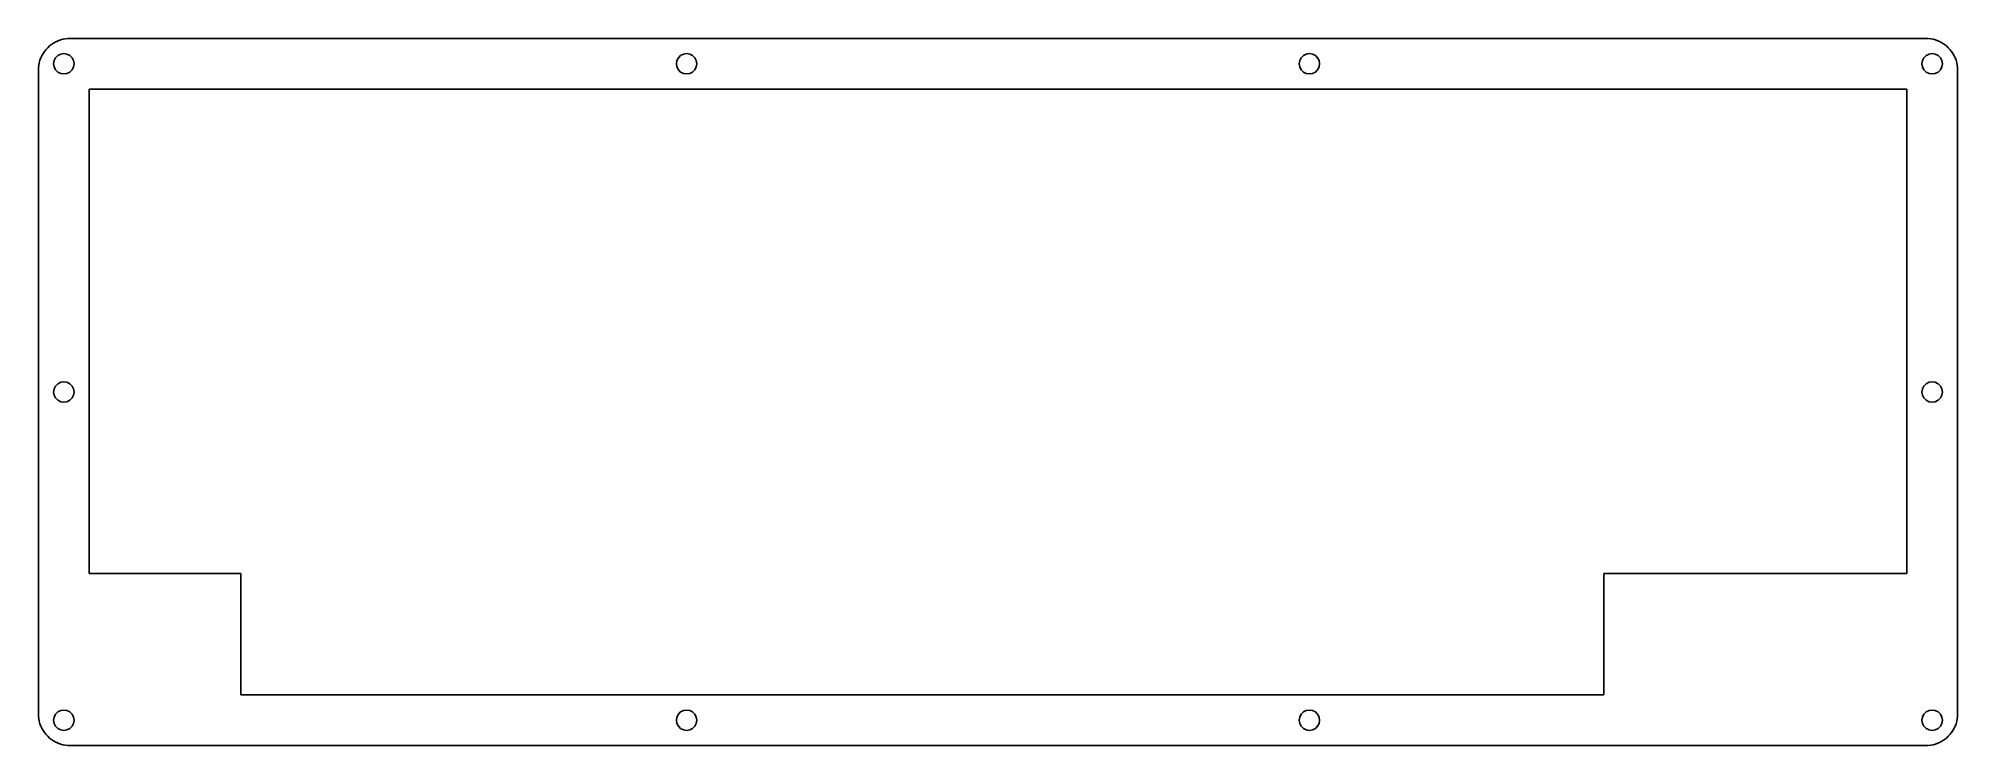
# Model space of a CAD drawing. Extents: x 0 to 302, y 0 to 111.
import ezdxf

# ---------------------------------------------------------------- set-up
doc = ezdxf.new("R2010")
doc.units = 0
doc.layers.get('0').update_dxf_attribs({"linetype": 'CONTINUOUS'})

msp = doc.modelspace()

# ---------------------------------------------------------------- linework, layer by layer
at = {"color": 0}
for p, q in [((0.475424, 108.296), (0.63941, 108.653)), ((0.63941, 108.653), (0.830957, 108.996)), ((0.830957, 108.996), (1.05006, 109.321)), ((1.05006, 109.321), (1.2926, 109.63)), ((1.2926, 109.63), (1.55994, 109.918)), ((1.55994, 109.918), (1.84795, 110.185)), ((1.84795, 110.185), (2.15663, 110.428)), ((2.15663, 110.428), (2.48185, 110.647)), ((2.48185, 110.647), (2.82498, 110.839)), ((3.15295, 108.678), (2.80017, 108.325)), ((2.82498, 110.839), (3.18189, 111.002)), ((3.6008, 108.904), (3.15295, 108.678)), ((3.18189, 111.002), (3.54983, 111.139)), ((3.54983, 111.139), (3.9274, 111.245)), ((4.09554, 108.982), (3.6008, 108.904)), ((3.9274, 111.245), (4.3119, 111.321)), ((4.58886, 108.904), (4.09554, 108.982)), ((4.3119, 111.321), (4.70186, 111.368)), ((5.03534, 108.678), (4.58886, 108.904)), ((4.70186, 111.368), (5.09598, 111.383)), ((5.38949, 108.325), (5.03534, 108.678)), ((5.09598, 111.383), (296.846, 111.383)), ((101.071, 108.678), (100.718, 108.325)), ((101.517, 108.904), (101.071, 108.678)), ((102.012, 108.982), (101.517, 108.904)), ((102.507, 108.904), (102.012, 108.982)), ((102.952, 108.678), (102.507, 108.904)), ((103.306, 108.325), (102.952, 108.678)), ((198.989, 108.678), (198.635, 108.325)), ((199.434, 108.904), (198.989, 108.678)), ((199.93, 108.982), (199.434, 108.904)), ((200.423, 108.904), (199.93, 108.982)), ((200.87, 108.678), (200.423, 108.904)), ((201.224, 108.325), (200.87, 108.678)), ((296.905, 108.678), (296.551, 108.325)), ((296.846, 111.383), (297.239, 111.368)), ((297.352, 108.904), (296.905, 108.678)), ((297.239, 111.368), (297.629, 111.321)), ((297.846, 108.982), (297.352, 108.904)), ((297.629, 111.321), (298.013, 111.245)), ((298.341, 108.904), (297.846, 108.982)), ((298.013, 111.245), (298.392, 111.139)), ((298.786, 108.678), (298.341, 108.904)), ((298.392, 111.139), (298.76, 111.002)), ((298.76, 111.002), (299.116, 110.839)), ((299.14, 108.325), (298.786, 108.678)), ((299.116, 110.839), (299.459, 110.647)), ((299.459, 110.647), (299.784, 110.428)), ((299.784, 110.428), (300.094, 110.185)), ((300.094, 110.185), (300.382, 109.918)), ((300.382, 109.918), (300.648, 109.63)), ((300.648, 109.63), (300.892, 109.321)), ((300.892, 109.321), (301.11, 108.996)), ((301.11, 108.996), (301.301, 108.653)), ((301.301, 108.653), (301.465, 108.296)), ((0.095085, 106.382), (0.110243, 106.776)), ((0.095085, 5.13182), (0.095085, 106.382)), ((0.110243, 106.776), (0.157097, 107.166)), ((0.157097, 107.166), (0.232888, 107.55)), ((0.232888, 107.55), (0.338998, 107.928)), ((0.338998, 107.928), (0.475424, 108.296)), ((2.57418, 107.877), (2.49425, 107.382)), ((2.49425, 107.382), (2.57418, 106.889)), ((2.80017, 108.325), (2.57418, 107.877)), ((2.57418, 106.889), (2.80017, 106.443)), ((2.80017, 106.443), (3.15295, 106.088)), ((3.15295, 106.088), (3.6008, 105.861)), ((3.6008, 105.861), (4.09554, 105.782)), ((4.09554, 105.782), (4.58886, 105.861)), ((4.58886, 105.861), (5.03534, 106.088)), ((5.03534, 106.088), (5.38949, 106.443)), ((5.61689, 107.877), (5.38949, 108.325)), ((5.38949, 106.443), (5.61689, 106.889)), ((5.69542, 107.382), (5.61689, 107.877)), ((5.61689, 106.889), (5.69542, 107.382)), ((100.491, 107.877), (100.412, 107.382)), ((100.412, 107.382), (100.491, 106.889)), ((100.718, 108.325), (100.491, 107.877)), ((100.491, 106.889), (100.718, 106.443)), ((100.718, 106.443), (101.071, 106.088)), ((101.071, 106.088), (101.517, 105.861)), ((101.517, 105.861), (102.012, 105.782)), ((102.012, 105.782), (102.507, 105.861)), ((102.507, 105.861), (102.952, 106.088)), ((102.952, 106.088), (103.306, 106.443)), ((103.533, 107.877), (103.306, 108.325)), ((103.306, 106.443), (103.533, 106.889)), ((103.612, 107.382), (103.533, 107.877)), ((103.533, 106.889), (103.612, 107.382)), ((198.407, 107.877), (198.33, 107.382)), ((198.33, 107.382), (198.407, 106.889)), ((198.635, 108.325), (198.407, 107.877)), ((198.407, 106.889), (198.635, 106.443)), ((198.635, 106.443), (198.989, 106.088)), ((198.989, 106.088), (199.434, 105.861)), ((199.434, 105.861), (199.93, 105.782)), ((199.93, 105.782), (200.423, 105.861)), ((200.423, 105.861), (200.87, 106.088)), ((200.87, 106.088), (201.224, 106.443)), ((201.45, 107.877), (201.224, 108.325)), ((201.224, 106.443), (201.45, 106.889)), ((201.53, 107.382), (201.45, 107.877)), ((201.45, 106.889), (201.53, 107.382)), ((296.325, 107.877), (296.247, 107.382)), ((296.247, 107.382), (296.325, 106.889)), ((296.551, 108.325), (296.325, 107.877)), ((296.325, 106.889), (296.551, 106.443)), ((296.551, 106.443), (296.905, 106.088)), ((296.905, 106.088), (297.352, 105.861)), ((297.352, 105.861), (297.846, 105.782)), ((297.846, 105.782), (298.341, 105.861)), ((298.341, 105.861), (298.786, 106.088)), ((298.786, 106.088), (299.14, 106.443)), ((299.368, 107.877), (299.14, 108.325)), ((299.14, 106.443), (299.368, 106.889)), ((299.446, 107.382), (299.368, 107.877)), ((299.368, 106.889), (299.446, 107.382)), ((301.465, 108.296), (301.602, 107.928)), ((301.602, 107.928), (301.708, 107.55)), ((301.708, 107.55), (301.785, 107.166)), ((301.785, 107.166), (301.83, 106.776)), ((301.83, 106.776), (301.845, 106.382)), ((301.845, 106.382), (301.847, 5.13182)), ((8.09322, 103.385), (8.09322, 84.3319)), ((293.846, 103.385), (8.09322, 103.385)), ((293.846, 27.1818), (293.846, 103.385)), ((8.09322, 84.3319), (8.09459, 84.3319)), ((8.09459, 84.3319), (8.09459, 65.2833)), ((8.09459, 65.2833), (8.09322, 65.2833)), ((8.09322, 65.2833), (8.09322, 46.2319)), ((4.09554, 57.3567), (3.6008, 57.2795)), ((4.58886, 57.2795), (4.09554, 57.3567)), ((297.846, 57.3567), (297.352, 57.2795)), ((298.341, 57.2795), (297.846, 57.3567)), ((2.57418, 56.2515), (2.49425, 55.7569)), ((2.49425, 55.7569), (2.57418, 55.2633)), ((2.80017, 56.6967), (2.57418, 56.2515)), ((2.57418, 55.2633), (2.80017, 54.8171)), ((3.15295, 57.0509), (2.80017, 56.6967)), ((2.80017, 54.8171), (3.15295, 54.4629)), ((3.6008, 57.2795), (3.15295, 57.0509)), ((3.15295, 54.4629), (3.6008, 54.2354)), ((5.03534, 57.0509), (4.58886, 57.2795)), ((4.58886, 54.2354), (5.03534, 54.4629)), ((5.38949, 56.6967), (5.03534, 57.0509)), ((5.03534, 54.4629), (5.38949, 54.8171)), ((5.61689, 56.2515), (5.38949, 56.6967)), ((5.38949, 54.8171), (5.61689, 55.2633)), ((5.69542, 55.7569), (5.61689, 56.2515)), ((5.61689, 55.2633), (5.69542, 55.7569)), ((296.325, 56.2515), (296.247, 55.7569)), ((296.247, 55.7569), (296.325, 55.2633)), ((296.551, 56.6967), (296.325, 56.2515)), ((296.325, 55.2633), (296.551, 54.8171)), ((296.905, 57.0509), (296.551, 56.6967)), ((296.551, 54.8171), (296.905, 54.4629)), ((297.352, 57.2795), (296.905, 57.0509)), ((296.905, 54.4629), (297.352, 54.2354)), ((298.786, 57.0509), (298.341, 57.2795)), ((298.341, 54.2354), (298.786, 54.4629)), ((299.14, 56.6967), (298.786, 57.0509)), ((298.786, 54.4629), (299.14, 54.8171)), ((299.368, 56.2515), (299.14, 56.6967)), ((299.14, 54.8171), (299.368, 55.2633)), ((299.446, 55.7569), (299.368, 56.2515)), ((299.368, 55.2633), (299.446, 55.7569)), ((3.6008, 54.2354), (4.09554, 54.157)), ((4.09554, 54.157), (4.58886, 54.2354)), ((297.352, 54.2354), (297.846, 54.157)), ((297.846, 54.157), (298.341, 54.2354)), ((8.09322, 46.2319), (8.09459, 46.2319)), ((8.09459, 46.2319), (8.09459, 27.1818)), ((8.09459, 27.1818), (31.9071, 27.1818)), ((31.9071, 27.1818), (31.9071, 8.13181)), ((246.221, 8.13181), (246.221, 27.1818)), ((246.221, 27.1818), (293.846, 27.1818)), ((31.9071, 8.13181), (246.221, 8.13181)), ((0.110243, 4.73908), (0.095085, 5.13182)), ((0.157097, 4.34908), (0.110243, 4.73908)), ((0.232888, 3.96462), (0.157097, 4.34908)), ((0.338998, 3.58567), (0.232888, 3.96462)), ((0.475424, 3.21772), (0.338998, 3.58567)), ((0.63941, 2.86219), (0.475424, 3.21772)), ((2.57418, 4.62608), (2.49425, 4.13272)), ((2.49425, 4.13272), (2.57418, 3.63665)), ((2.80017, 5.07256), (2.57418, 4.62608)), ((2.57418, 3.63665), (2.80017, 3.19154)), ((3.15295, 5.42671), (2.80017, 5.07256)), ((2.80017, 3.19154), (3.15295, 2.83738)), ((3.6008, 5.6527), (3.15295, 5.42671)), ((4.09554, 5.73126), (3.6008, 5.6527)), ((4.58886, 5.6527), (4.09554, 5.73126)), ((5.03534, 5.42671), (4.58886, 5.6527)), ((5.38949, 5.07256), (5.03534, 5.42671)), ((5.03534, 2.83738), (5.38949, 3.19154)), ((5.61689, 4.62608), (5.38949, 5.07256)), ((5.38949, 3.19154), (5.61689, 3.63665)), ((5.69542, 4.13272), (5.61689, 4.62608)), ((5.61689, 3.63665), (5.69542, 4.13272)), ((100.491, 4.62608), (100.412, 4.13272)), ((100.412, 4.13272), (100.491, 3.63665)), ((100.718, 5.07256), (100.491, 4.62608)), ((100.491, 3.63665), (100.718, 3.19154)), ((101.071, 5.42671), (100.718, 5.07256)), ((100.718, 3.19154), (101.071, 2.83738)), ((101.517, 5.6527), (101.071, 5.42671)), ((102.012, 5.73126), (101.517, 5.6527)), ((102.507, 5.6527), (102.012, 5.73126)), ((102.952, 5.42671), (102.507, 5.6527)), ((103.306, 5.07256), (102.952, 5.42671)), ((102.952, 2.83738), (103.306, 3.19154)), ((103.533, 4.62608), (103.306, 5.07256)), ((103.306, 3.19154), (103.533, 3.63665)), ((103.612, 4.13272), (103.533, 4.62608)), ((103.533, 3.63665), (103.612, 4.13272)), ((198.407, 4.62608), (198.33, 4.13272)), ((198.33, 4.13272), (198.407, 3.63665)), ((198.635, 5.07256), (198.407, 4.62608)), ((198.407, 3.63665), (198.635, 3.19154)), ((198.989, 5.42671), (198.635, 5.07256)), ((198.635, 3.19154), (198.989, 2.83738)), ((199.434, 5.6527), (198.989, 5.42671)), ((199.93, 5.73126), (199.434, 5.6527)), ((200.423, 5.6527), (199.93, 5.73126)), ((200.87, 5.42671), (200.423, 5.6527)), ((201.224, 5.07256), (200.87, 5.42671)), ((200.87, 2.83738), (201.224, 3.19154)), ((201.45, 4.62608), (201.224, 5.07256)), ((201.224, 3.19154), (201.45, 3.63665)), ((201.53, 4.13272), (201.45, 4.62608)), ((201.45, 3.63665), (201.53, 4.13272)), ((296.325, 4.62608), (296.247, 4.13272)), ((296.247, 4.13272), (296.325, 3.63665)), ((296.551, 5.07256), (296.325, 4.62608)), ((296.325, 3.63665), (296.551, 3.19154)), ((296.905, 5.42671), (296.551, 5.07256)), ((296.551, 3.19154), (296.905, 2.83738)), ((297.352, 5.6527), (296.905, 5.42671)), ((297.846, 5.73126), (297.352, 5.6527)), ((298.341, 5.6527), (297.846, 5.73126)), ((298.786, 5.42671), (298.341, 5.6527)), ((299.14, 5.07256), (298.786, 5.42671)), ((298.786, 2.83738), (299.14, 3.19154)), ((299.368, 4.62608), (299.14, 5.07256)), ((299.14, 3.19154), (299.368, 3.63665)), ((299.446, 4.13272), (299.368, 4.62608)), ((299.368, 3.63665), (299.446, 4.13272)), ((301.465, 3.21772), (301.301, 2.86219)), ((301.602, 3.58567), (301.465, 3.21772)), ((301.708, 3.96462), (301.602, 3.58567)), ((301.785, 4.34908), (301.708, 3.96462)), ((301.83, 4.73908), (301.785, 4.34908)), ((301.847, 5.13182), (301.83, 4.73908)), ((0.830957, 2.51906), (0.63941, 2.86219)), ((1.05006, 2.19384), (0.830957, 2.51906)), ((1.2926, 1.88378), (1.05006, 2.19384)), ((1.55994, 1.59577), (1.2926, 1.88378)), ((1.84795, 1.32981), (1.55994, 1.59577)), ((2.15663, 1.0859), (1.84795, 1.32981)), ((2.48185, 0.868165), (2.15663, 1.0859)), ((2.82498, 0.676617), (2.48185, 0.868165)), ((3.18189, 0.512632), (2.82498, 0.676617)), ((3.15295, 2.83738), (3.6008, 2.61001)), ((3.54983, 0.376206), (3.18189, 0.512632)), ((3.9274, 0.270095), (3.54983, 0.376206)), ((3.6008, 2.61001), (4.09554, 2.53284)), ((4.3119, 0.192925), (3.9274, 0.270095)), ((4.09554, 2.53284), (4.58886, 2.61001)), ((4.70186, 0.14745), (4.3119, 0.192925)), ((4.58886, 2.61001), (5.03534, 2.83738)), ((5.09598, 0.132292), (4.70186, 0.14745)), ((296.846, 0.130914), (5.09598, 0.132292)), ((101.071, 2.83738), (101.517, 2.61001)), ((101.517, 2.61001), (102.012, 2.53284)), ((102.012, 2.53284), (102.507, 2.61001)), ((102.507, 2.61001), (102.952, 2.83738)), ((198.989, 2.83738), (199.434, 2.61001)), ((199.434, 2.61001), (199.93, 2.53284)), ((199.93, 2.53284), (200.423, 2.61001)), ((200.423, 2.61001), (200.87, 2.83738)), ((297.239, 0.14745), (296.846, 0.130914)), ((296.905, 2.83738), (297.352, 2.61001)), ((297.629, 0.192925), (297.239, 0.14745)), ((297.352, 2.61001), (297.846, 2.53284)), ((298.013, 0.270095), (297.629, 0.192925)), ((297.846, 2.53284), (298.341, 2.61001)), ((298.392, 0.376206), (298.013, 0.270095)), ((298.341, 2.61001), (298.786, 2.83738)), ((298.76, 0.512632), (298.392, 0.376206)), ((299.116, 0.676617), (298.76, 0.512632)), ((299.459, 0.868165), (299.116, 0.676617)), ((299.784, 1.0859), (299.459, 0.868165)), ((300.094, 1.32981), (299.784, 1.0859)), ((300.382, 1.59577), (300.094, 1.32981)), ((300.648, 1.88378), (300.382, 1.59577)), ((300.892, 2.19384), (300.648, 1.88378)), ((301.11, 2.51906), (300.892, 2.19384)), ((301.301, 2.86219), (301.11, 2.51906))]:
    msp.add_line(p, q, dxfattribs=at)

doc.saveas('drawing.dxf')
